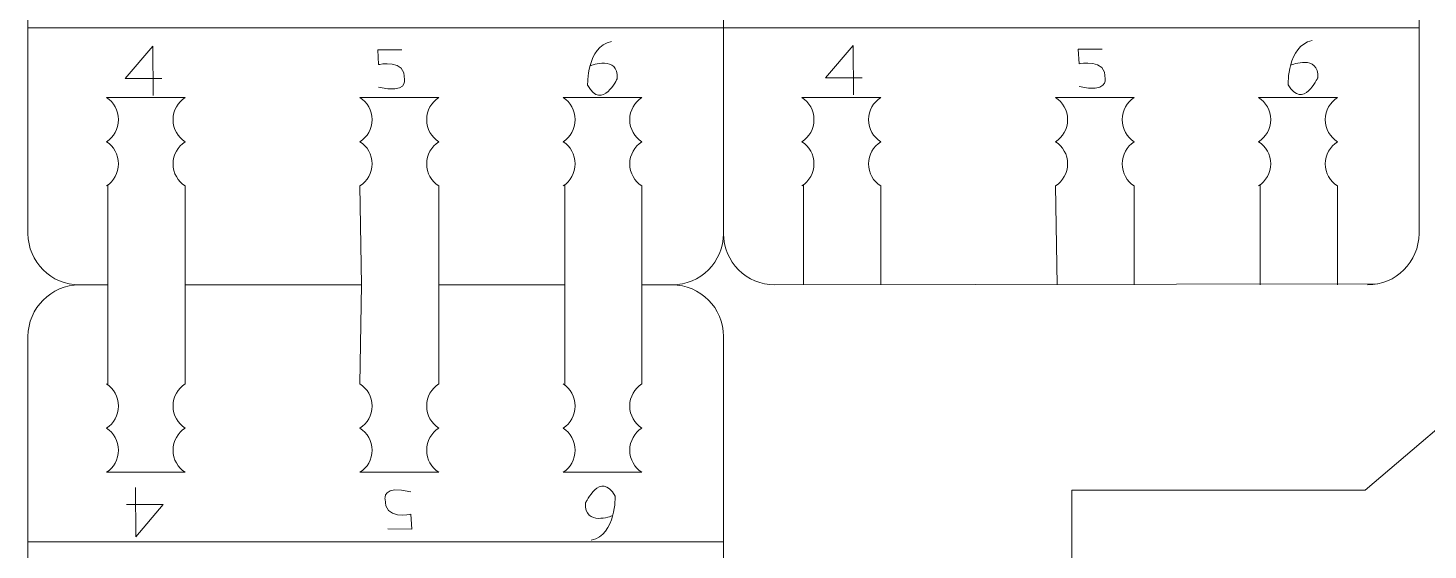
# Model space of a CAD drawing. Header units: centimetres. Extents: x -25 to 25, y -32.5 to 32.5.
# Drawn here: x -22.06 to -16.73, y 11.38 to 13.37 of the extents above; entities that cross this region are included whole.
import ezdxf

# ---------------------------------------------------------------- set-up
doc = ezdxf.new("R2010")
doc.units = ezdxf.units.CM
doc.header["$MEASUREMENT"] = 0
doc.layers.add('Capa 1', color=7, linetype='Continuous')

msp = doc.modelspace()

# ---------------------------------------------------------------- linework, layer by layer
at = {"layer": 'Capa 1', "color": 250, "lineweight": 9}
for points, knots in [([(-22.06083, 13.36926), (-22.06083, 13.82309), (-22.06083, 14.15244), (-22.06083, 14.15244), (-22.06083, 14.15244), (-22.06083, 14.26024), (-21.97263, 14.34844), (-21.86483, 14.34844), (-21.86483, 14.34844), (-21.86483, 14.34844), (-21.75623, 14.34844), (-21.75623, 14.34844), (-21.75623, 14.34844), (-21.75623, 14.34844), (-21.75623, 13.96697), (-21.75623, 13.96697)], [0, 0, 0, 0, 0.2, 0.2, 0.2, 0.2, 0.4, 0.4, 0.4, 0.4, 0.6, 0.6, 0.6, 0.6, 1, 1, 1, 1]), ([(-19.41172, 13.36926), (-19.41172, 13.82309), (-19.41172, 14.15244), (-19.41172, 14.15244), (-19.41172, 14.15244), (-19.41172, 14.26024), (-19.32352, 14.34844), (-19.21572, 14.34844), (-19.21572, 14.34844), (-19.21572, 14.34844), (-19.10712, 14.34844), (-19.10712, 14.34844), (-19.10712, 14.34844), (-19.10712, 14.34844), (-19.10712, 13.96697), (-19.10712, 13.96697)], [0, 0, 0, 0, 0.2, 0.2, 0.2, 0.2, 0.4, 0.4, 0.4, 0.4, 0.6, 0.6, 0.6, 0.6, 1, 1, 1, 1]), ([(-17.07363, 13.97131), (-17.07363, 13.97131), (-17.07363, 14.34844), (-17.07363, 14.34844), (-17.07363, 14.34844), (-17.07363, 14.34844), (-16.95861, 14.34844), (-16.95861, 14.34844), (-16.95861, 14.34844), (-16.85081, 14.34844), (-16.76261, 14.26024), (-16.76261, 14.15244), (-16.76261, 14.15244), (-16.76261, 14.15244), (-16.76261, 13.80079), (-16.76261, 13.36926)], [0, 0, 0, 0, 0.2, 0.2, 0.2, 0.2, 0.4, 0.4, 0.4, 0.4, 0.6, 0.6, 0.6, 0.6, 1, 1, 1, 1]), ([(-22.06083, 13.36926), (-22.06083, 12.91543), (-22.06083, 12.58608), (-22.06083, 12.58608), (-22.06083, 12.58608), (-22.06083, 12.47828), (-21.97263, 12.39008), (-21.86483, 12.39008)], [0, 0, 0, 0, 0.3333333, 0.3333333, 0.3333333, 0.3333333, 1, 1, 1, 1]), ([(-19.41172, 13.36926), (-19.41172, 12.91543), (-19.41172, 12.58608), (-19.41172, 12.58608), (-19.41172, 12.58608), (-19.41172, 12.47828), (-19.32352, 12.39008), (-19.21572, 12.39008)], [0, 0, 0, 0, 0.3333333, 0.3333333, 0.3333333, 0.3333333, 1, 1, 1, 1]), ([(-16.95861, 12.39008), (-16.85081, 12.39008), (-16.76261, 12.47828), (-16.76261, 12.58608), (-16.76261, 12.58608), (-16.76261, 12.58608), (-16.76261, 12.93773), (-16.76261, 13.36926)], [0, 0, 0, 0, 0.3333333, 0.3333333, 0.3333333, 0.3333333, 1, 1, 1, 1]), ([(-21.76224, 12.93581), (-21.73454, 12.95359), (-21.71618, 12.98467), (-21.71618, 13.02003), (-21.71618, 13.02003), (-21.71618, 13.05539), (-21.73454, 13.08647), (-21.76224, 13.10425)], [0, 0, 0, 0, 0.3333333, 0.3333333, 0.3333333, 0.3333333, 1, 1, 1, 1]), ([(-21.46223, 12.93565), (-21.48993, 12.95343), (-21.50829, 12.98451), (-21.50829, 13.01987), (-21.50829, 13.01987), (-21.50829, 13.05523), (-21.48993, 13.08631), (-21.46223, 13.10409)], [0, 0, 0, 0, 0.3333333, 0.3333333, 0.3333333, 0.3333333, 1, 1, 1, 1]), ([(-20.79631, 12.93581), (-20.76861, 12.95359), (-20.75025, 12.98467), (-20.75025, 13.02003), (-20.75025, 13.02003), (-20.75025, 13.05539), (-20.76861, 13.08647), (-20.79631, 13.10425)], [0, 0, 0, 0, 0.3333333, 0.3333333, 0.3333333, 0.3333333, 1, 1, 1, 1]), ([(-20.4963, 12.93565), (-20.524, 12.95343), (-20.54236, 12.98451), (-20.54236, 13.01987), (-20.54236, 13.01987), (-20.54236, 13.05523), (-20.524, 13.08631), (-20.4963, 13.10409)], [0, 0, 0, 0, 0.3333333, 0.3333333, 0.3333333, 0.3333333, 1, 1, 1, 1]), ([(-20.02275, 12.93581), (-19.99505, 12.95359), (-19.97669, 12.98467), (-19.97669, 13.02003), (-19.97669, 13.02003), (-19.97669, 13.05539), (-19.99505, 13.08647), (-20.02275, 13.10425)], [0, 0, 0, 0, 0.3333333, 0.3333333, 0.3333333, 0.3333333, 1, 1, 1, 1]), ([(-19.72274, 12.93565), (-19.75044, 12.95343), (-19.7688, 12.98451), (-19.7688, 13.01987), (-19.7688, 13.01987), (-19.7688, 13.05523), (-19.75044, 13.08631), (-19.72274, 13.10409)], [0, 0, 0, 0, 0.3333333, 0.3333333, 0.3333333, 0.3333333, 1, 1, 1, 1]), ([(-19.11313, 12.93581), (-19.08543, 12.95359), (-19.06707, 12.98467), (-19.06707, 13.02003), (-19.06707, 13.02003), (-19.06707, 13.05539), (-19.08543, 13.08647), (-19.11313, 13.10425)], [0, 0, 0, 0, 0.3333333, 0.3333333, 0.3333333, 0.3333333, 1, 1, 1, 1]), ([(-18.81312, 12.93565), (-18.84082, 12.95343), (-18.85918, 12.98451), (-18.85918, 13.01987), (-18.85918, 13.01987), (-18.85918, 13.05523), (-18.84082, 13.08631), (-18.81312, 13.10409)], [0, 0, 0, 0, 0.3333333, 0.3333333, 0.3333333, 0.3333333, 1, 1, 1, 1]), ([(-18.1472, 12.93581), (-18.1195, 12.95359), (-18.10114, 12.98467), (-18.10114, 13.02003), (-18.10114, 13.02003), (-18.10114, 13.05539), (-18.1195, 13.08647), (-18.1472, 13.10425)], [0, 0, 0, 0, 0.3333333, 0.3333333, 0.3333333, 0.3333333, 1, 1, 1, 1]), ([(-17.84719, 12.93565), (-17.87489, 12.95343), (-17.89325, 12.98451), (-17.89325, 13.01987), (-17.89325, 13.01987), (-17.89325, 13.05523), (-17.87489, 13.08631), (-17.84719, 13.10409)], [0, 0, 0, 0, 0.3333333, 0.3333333, 0.3333333, 0.3333333, 1, 1, 1, 1]), ([(-17.37364, 12.93581), (-17.34594, 12.95359), (-17.32758, 12.98467), (-17.32758, 13.02003), (-17.32758, 13.02003), (-17.32758, 13.05539), (-17.34594, 13.08647), (-17.37364, 13.10425)], [0, 0, 0, 0, 0.3333333, 0.3333333, 0.3333333, 0.3333333, 1, 1, 1, 1]), ([(-17.07363, 12.93565), (-17.10133, 12.95343), (-17.11969, 12.98451), (-17.11969, 13.01987), (-17.11969, 13.01987), (-17.11969, 13.05523), (-17.10133, 13.08631), (-17.07363, 13.10409)], [0, 0, 0, 0, 0.3333333, 0.3333333, 0.3333333, 0.3333333, 1, 1, 1, 1]), ([(-21.76224, 12.76737), (-21.73454, 12.78515), (-21.71618, 12.81623), (-21.71618, 12.85159), (-21.71618, 12.85159), (-21.71618, 12.88695), (-21.73454, 12.91803), (-21.76224, 12.93581)], [0, 0, 0, 0, 0.3333333, 0.3333333, 0.3333333, 0.3333333, 1, 1, 1, 1]), ([(-21.46223, 12.76721), (-21.48993, 12.78499), (-21.50829, 12.81607), (-21.50829, 12.85143), (-21.50829, 12.85143), (-21.50829, 12.88679), (-21.48993, 12.91787), (-21.46223, 12.93565)], [0, 0, 0, 0, 0.3333333, 0.3333333, 0.3333333, 0.3333333, 1, 1, 1, 1]), ([(-20.79631, 12.76737), (-20.76861, 12.78515), (-20.75025, 12.81623), (-20.75025, 12.85159), (-20.75025, 12.85159), (-20.75025, 12.88695), (-20.76861, 12.91803), (-20.79631, 12.93581)], [0, 0, 0, 0, 0.3333333, 0.3333333, 0.3333333, 0.3333333, 1, 1, 1, 1]), ([(-20.4963, 12.76721), (-20.524, 12.78499), (-20.54236, 12.81607), (-20.54236, 12.85143), (-20.54236, 12.85143), (-20.54236, 12.88679), (-20.524, 12.91787), (-20.4963, 12.93565)], [0, 0, 0, 0, 0.3333333, 0.3333333, 0.3333333, 0.3333333, 1, 1, 1, 1]), ([(-20.02275, 12.76737), (-19.99505, 12.78515), (-19.97669, 12.81623), (-19.97669, 12.85159), (-19.97669, 12.85159), (-19.97669, 12.88695), (-19.99505, 12.91803), (-20.02275, 12.93581)], [0, 0, 0, 0, 0.3333333, 0.3333333, 0.3333333, 0.3333333, 1, 1, 1, 1]), ([(-19.72274, 12.76721), (-19.75044, 12.78499), (-19.7688, 12.81607), (-19.7688, 12.85143), (-19.7688, 12.85143), (-19.7688, 12.88679), (-19.75044, 12.91787), (-19.72274, 12.93565)], [0, 0, 0, 0, 0.3333333, 0.3333333, 0.3333333, 0.3333333, 1, 1, 1, 1]), ([(-19.11313, 12.76737), (-19.08543, 12.78515), (-19.06707, 12.81623), (-19.06707, 12.85159), (-19.06707, 12.85159), (-19.06707, 12.88695), (-19.08543, 12.91803), (-19.11313, 12.93581)], [0, 0, 0, 0, 0.3333333, 0.3333333, 0.3333333, 0.3333333, 1, 1, 1, 1]), ([(-18.81312, 12.76721), (-18.84082, 12.78499), (-18.85918, 12.81607), (-18.85918, 12.85143), (-18.85918, 12.85143), (-18.85918, 12.88679), (-18.84082, 12.91787), (-18.81312, 12.93565)], [0, 0, 0, 0, 0.3333333, 0.3333333, 0.3333333, 0.3333333, 1, 1, 1, 1]), ([(-18.1472, 12.76737), (-18.1195, 12.78515), (-18.10114, 12.81623), (-18.10114, 12.85159), (-18.10114, 12.85159), (-18.10114, 12.88695), (-18.1195, 12.91803), (-18.1472, 12.93581)], [0, 0, 0, 0, 0.3333333, 0.3333333, 0.3333333, 0.3333333, 1, 1, 1, 1]), ([(-17.84719, 12.76721), (-17.87489, 12.78499), (-17.89325, 12.81607), (-17.89325, 12.85143), (-17.89325, 12.85143), (-17.89325, 12.88679), (-17.87489, 12.91787), (-17.84719, 12.93565)], [0, 0, 0, 0, 0.3333333, 0.3333333, 0.3333333, 0.3333333, 1, 1, 1, 1]), ([(-17.37364, 12.76737), (-17.34594, 12.78515), (-17.32758, 12.81623), (-17.32758, 12.85159), (-17.32758, 12.85159), (-17.32758, 12.88695), (-17.34594, 12.91803), (-17.37364, 12.93581)], [0, 0, 0, 0, 0.3333333, 0.3333333, 0.3333333, 0.3333333, 1, 1, 1, 1]), ([(-17.07363, 12.76721), (-17.10133, 12.78499), (-17.11969, 12.81607), (-17.11969, 12.85143), (-17.11969, 12.85143), (-17.11969, 12.88679), (-17.10133, 12.91787), (-17.07363, 12.93565)], [0, 0, 0, 0, 0.3333333, 0.3333333, 0.3333333, 0.3333333, 1, 1, 1, 1]), ([(-22.06083, 11.4109), (-22.06083, 11.86473), (-22.06083, 12.19408), (-22.06083, 12.19408), (-22.06083, 12.19408), (-22.06083, 12.30188), (-21.97263, 12.39008), (-21.86483, 12.39008), (-21.86483, 12.39008), (-21.86483, 12.39008), (-21.75623, 12.39008), (-21.75623, 12.39008), (-21.75623, 12.39008), (-21.75623, 12.39008), (-21.75623, 12.00861), (-21.75623, 12.00861)], [0, 0, 0, 0, 0.2, 0.2, 0.2, 0.2, 0.4, 0.4, 0.4, 0.4, 0.6, 0.6, 0.6, 0.6, 1, 1, 1, 1]), ([(-21.46223, 12.01295), (-21.46223, 12.01295), (-21.46223, 12.39008), (-21.46223, 12.39008), (-21.46223, 12.39008), (-21.46223, 12.39008), (-20.7903, 12.39008), (-20.7903, 12.39008), (-20.7903, 12.39008), (-20.7903, 12.39008), (-20.79631, 12.01279), (-20.79631, 12.01279)], [0, 0, 0, 0, 0.25, 0.25, 0.25, 0.25, 0.5, 0.5, 0.5, 0.5, 1, 1, 1, 1]), ([(-20.4963, 12.01295), (-20.4963, 12.01295), (-20.4963, 12.39008), (-20.4963, 12.39008), (-20.4963, 12.39008), (-20.4963, 12.39008), (-20.01674, 12.39008), (-20.01674, 12.39008), (-20.01674, 12.39008), (-20.01674, 12.39008), (-20.01674, 12.00861), (-20.01674, 12.00861)], [0, 0, 0, 0, 0.25, 0.25, 0.25, 0.25, 0.5, 0.5, 0.5, 0.5, 1, 1, 1, 1]), ([(-19.72274, 12.01295), (-19.72274, 12.01295), (-19.72274, 12.39008), (-19.72274, 12.39008), (-19.72274, 12.39008), (-19.72274, 12.39008), (-19.60772, 12.39008), (-19.60772, 12.39008), (-19.60772, 12.39008), (-19.49992, 12.39008), (-19.41172, 12.30188), (-19.41172, 12.19408)], [0, 0, 0, 0, 0.25, 0.25, 0.25, 0.25, 0.5, 0.5, 0.5, 0.5, 1, 1, 1, 1]), ([(-21.76224, 12.01279), (-21.73454, 11.99501), (-21.71618, 11.96393), (-21.71618, 11.92857), (-21.71618, 11.92857), (-21.71618, 11.89321), (-21.73454, 11.86213), (-21.76224, 11.84435)], [0, 0, 0, 0, 0.3333333, 0.3333333, 0.3333333, 0.3333333, 1, 1, 1, 1]), ([(-21.46223, 12.01295), (-21.48993, 11.99517), (-21.50829, 11.96409), (-21.50829, 11.92873), (-21.50829, 11.92873), (-21.50829, 11.89337), (-21.48993, 11.86229), (-21.46223, 11.84451)], [0, 0, 0, 0, 0.3333333, 0.3333333, 0.3333333, 0.3333333, 1, 1, 1, 1]), ([(-20.79631, 12.01279), (-20.76861, 11.99501), (-20.75025, 11.96393), (-20.75025, 11.92857), (-20.75025, 11.92857), (-20.75025, 11.89321), (-20.76861, 11.86213), (-20.79631, 11.84435)], [0, 0, 0, 0, 0.3333333, 0.3333333, 0.3333333, 0.3333333, 1, 1, 1, 1]), ([(-20.4963, 12.01295), (-20.524, 11.99517), (-20.54236, 11.96409), (-20.54236, 11.92873), (-20.54236, 11.92873), (-20.54236, 11.89337), (-20.524, 11.86229), (-20.4963, 11.84451)], [0, 0, 0, 0, 0.3333333, 0.3333333, 0.3333333, 0.3333333, 1, 1, 1, 1]), ([(-20.02275, 12.01279), (-19.99505, 11.99501), (-19.97669, 11.96393), (-19.97669, 11.92857), (-19.97669, 11.92857), (-19.97669, 11.89321), (-19.99505, 11.86213), (-20.02275, 11.84435)], [0, 0, 0, 0, 0.3333333, 0.3333333, 0.3333333, 0.3333333, 1, 1, 1, 1]), ([(-19.72274, 12.01295), (-19.75044, 11.99517), (-19.7688, 11.96409), (-19.7688, 11.92873), (-19.7688, 11.92873), (-19.7688, 11.89337), (-19.75044, 11.86229), (-19.72274, 11.84451)], [0, 0, 0, 0, 0.3333333, 0.3333333, 0.3333333, 0.3333333, 1, 1, 1, 1]), ([(-16.48114, 12.0223), (-16.48114, 12.0223), (-16.96757, 11.60767), (-16.96757, 11.60767), (-16.96757, 11.60767), (-16.96757, 11.60767), (-18.08516, 11.60767), (-18.08516, 11.60767), (-18.08516, 11.60767), (-18.08516, 11.60767), (-18.08516, 10.9565), (-18.08516, 10.9565), (-18.08516, 10.9565), (-17.80002, 10.9565), (-17.96033, 10.9565), (-17.77916, 10.9565), (-17.77916, 10.9565), (-17.77916, 10.9565), (-17.77916, 10.31861), (-17.77916, 10.31861), (-17.77916, 10.31861), (-17.97249, 10.31861), (-17.88669, 10.31861), (-18.08516, 10.31861), (-18.08516, 10.31861), (-18.08516, 10.31861), (-18.08516, 8.52092), (-18.08516, 8.52092), (-18.08516, 8.52092), (-18.08516, 8.52092), (-18.88125, 8.52092), (-18.88125, 8.52092), (-18.88125, 8.52092), (-18.88125, 8.52092), (-18.8979, 8.51983), (-18.8979, 8.51983), (-18.8979, 8.51983), (-18.8979, 8.51983), (-18.91427, 8.51657), (-18.91427, 8.51657), (-18.91427, 8.51657), (-18.91427, 8.51657), (-18.93008, 8.51121), (-18.93008, 8.51121), (-18.93008, 8.51121), (-18.93008, 8.51121), (-18.94504, 8.50383), (-18.94504, 8.50383), (-18.94504, 8.50383), (-18.94504, 8.50383), (-18.95891, 8.49456), (-18.95891, 8.49456), (-18.95891, 8.49456), (-18.95891, 8.49456), (-18.97147, 8.48356), (-18.97147, 8.48356), (-18.97147, 8.48356), (-18.97147, 8.48356), (-18.98246, 8.47101), (-18.98246, 8.47101), (-18.98246, 8.47101), (-18.98246, 8.47101), (-18.99173, 8.45714), (-18.99173, 8.45714), (-18.99173, 8.45714), (-18.99173, 8.45714), (-18.99912, 8.44217), (-18.99912, 8.44217), (-18.99912, 8.44217), (-18.99912, 8.44217), (-19.00448, 8.42637), (-19.00448, 8.42637), (-19.00448, 8.42637), (-19.00448, 8.42637), (-19.00774, 8.40999), (-19.00774, 8.40999), (-19.00774, 8.40999), (-19.00774, 8.40999), (-19.00883, 8.39335), (-19.00883, 8.39335), (-19.00883, 8.39335), (-19.00883, 8.39335), (-19.00883, 7.24514), (-19.00883, 7.24514), (-19.00883, 7.24514), (-19.00883, 7.24514), (-19.18961, 7.24514), (-19.18961, 7.24514), (-19.18961, 7.24514), (-19.18961, 7.24514), (-19.20627, 7.24405), (-19.20627, 7.24405), (-19.20627, 7.24405), (-19.20627, 7.24405), (-19.22264, 7.2408), (-19.22264, 7.2408), (-19.22264, 7.2408), (-19.22264, 7.2408), (-19.23844, 7.23543), (-19.23844, 7.23543), (-19.23844, 7.23543), (-19.23844, 7.23543), (-19.2534, 7.22805), (-19.2534, 7.22805), (-19.2534, 7.22805), (-19.2534, 7.22805), (-19.26729, 7.21878), (-19.26729, 7.21878), (-19.26729, 7.21878), (-19.26729, 7.21878), (-19.27983, 7.20777), (-19.27983, 7.20777), (-19.27983, 7.20777), (-19.27983, 7.20777), (-19.29083, 7.19523), (-19.29083, 7.19523), (-19.29083, 7.19523), (-19.29083, 7.19523), (-19.3001, 7.18135), (-19.3001, 7.18135), (-19.3001, 7.18135), (-19.3001, 7.18135), (-19.30749, 7.16639), (-19.30749, 7.16639), (-19.30749, 7.16639), (-19.30749, 7.16639), (-19.31285, 7.15058), (-19.31285, 7.15058), (-19.31285, 7.15058), (-19.31285, 7.15058), (-19.3161, 7.13422), (-19.3161, 7.13422), (-19.3161, 7.13422), (-19.3161, 7.13422), (-19.3172, 7.11756), (-19.3172, 7.11756), (-19.3172, 7.11756), (-19.3172, 7.11756), (-19.3172, 6.2823), (-19.3172, 6.2823), (-19.3172, 6.2823), (-19.3172, 6.2823), (-18.17645, 5.78692), (-18.17645, 5.78692), (-18.17645, 5.78692), (-18.17645, 5.78692), (-16.79105, 5.78692), (-16.79105, 5.78692), (-16.79105, 5.78692), (-16.79105, 5.78692), (-16.79105, 6.60726), (-16.79105, 6.60726), (-16.79105, 6.60726), (-16.79105, 6.60726), (-16.48505, 6.60726), (-16.48505, 6.60726), (-16.48505, 6.60726), (-16.48505, 6.60726), (-16.48505, 5.78692), (-16.48505, 5.78692), (-16.48505, 5.78692), (-16.48505, 5.78692), (-13.56152, 5.78692), (-13.56152, 5.78692), (-13.56152, 5.78692), (-13.56152, 5.78692), (-13.56152, 6.60726), (-13.56152, 6.60726), (-13.56152, 6.60726), (-13.56152, 6.60726), (-13.25552, 6.60726), (-13.25552, 6.60726), (-13.25552, 6.60726), (-13.25552, 6.60726), (-13.25552, 5.78692), (-13.25552, 5.78692), (-13.25552, 5.78692), (-13.25552, 5.78692), (-11.8861, 5.78692), (-11.8861, 5.78692), (-11.8861, 5.78692), (-11.8861, 5.78692), (-10.72973, 6.2823), (-10.72973, 6.2823), (-10.72973, 6.2823), (-10.72973, 6.2823), (-10.72943, 7.11756), (-10.72943, 7.11756), (-10.72943, 7.11756), (-10.72943, 7.11756), (-10.7283, 7.13493), (-10.7283, 7.13493), (-10.7283, 7.13493), (-10.7283, 7.13493), (-10.72986, 7.15227), (-10.72986, 7.15227), (-10.72986, 7.15227), (-10.72986, 7.15227), (-10.73406, 7.16916), (-10.73406, 7.16916), (-10.73406, 7.16916), (-10.73406, 7.16916), (-10.74082, 7.18521), (-10.74082, 7.18521), (-10.74082, 7.18521), (-10.74082, 7.18521), (-10.74997, 7.20002), (-10.74997, 7.20002), (-10.74997, 7.20002), (-10.74997, 7.20002), (-10.76129, 7.21325), (-10.76129, 7.21325), (-10.76129, 7.21325), (-10.76129, 7.21325), (-10.77451, 7.22457), (-10.77451, 7.22457), (-10.77451, 7.22457), (-10.77451, 7.22457), (-10.78932, 7.23373), (-10.78932, 7.23373), (-10.78932, 7.23373), (-10.78932, 7.23373), (-10.80536, 7.24049), (-10.80536, 7.24049), (-10.80536, 7.24049), (-10.80536, 7.24049), (-10.82225, 7.24471), (-10.82225, 7.24471), (-10.82225, 7.24471), (-10.82225, 7.24471), (-10.83959, 7.24627), (-10.83959, 7.24627), (-10.83959, 7.24627), (-10.83959, 7.24627), (-10.85696, 7.24514), (-10.85696, 7.24514), (-10.85696, 7.24514), (-10.85696, 7.24514), (-11.03775, 7.24514), (-11.03775, 7.24514), (-11.03775, 7.24514), (-11.03775, 7.24514), (-11.03775, 8.39335), (-11.03775, 8.39335), (-11.03775, 8.39335), (-11.03775, 8.39335), (-11.03885, 8.40999), (-11.03885, 8.40999), (-11.03885, 8.40999), (-11.03885, 8.40999), (-11.0421, 8.42637), (-11.0421, 8.42637), (-11.0421, 8.42637), (-11.0421, 8.42637), (-11.04746, 8.44217), (-11.04746, 8.44217), (-11.04746, 8.44217), (-11.04746, 8.44217), (-11.05484, 8.45714), (-11.05484, 8.45714), (-11.05484, 8.45714), (-11.05484, 8.45714), (-11.06411, 8.47101), (-11.06411, 8.47101), (-11.06411, 8.47101), (-11.06411, 8.47101), (-11.07512, 8.48356), (-11.07512, 8.48356), (-11.07512, 8.48356), (-11.07512, 8.48356), (-11.08766, 8.49456), (-11.08766, 8.49456), (-11.08766, 8.49456), (-11.08766, 8.49456), (-11.10153, 8.50383), (-11.10153, 8.50383), (-11.10153, 8.50383), (-11.10153, 8.50383), (-11.11651, 8.51121), (-11.11651, 8.51121), (-11.11651, 8.51121), (-11.11651, 8.51121), (-11.13231, 8.51657), (-11.13231, 8.51657), (-11.13231, 8.51657), (-11.13231, 8.51657), (-11.14868, 8.51983), (-11.14868, 8.51983), (-11.14868, 8.51983), (-11.14868, 8.51983), (-11.16533, 8.52092), (-11.16533, 8.52092), (-11.16533, 8.52092), (-11.16533, 8.52092), (-11.96142, 8.52092), (-11.96142, 8.52092), (-11.96142, 8.52092), (-11.96142, 8.52092), (-11.96142, 10.31861), (-11.96142, 10.31861), (-11.96142, 10.31861), (-12.24658, 10.31861), (-12.11442, 10.31861), (-12.26742, 10.31861), (-12.26742, 10.31861), (-12.26742, 10.31861), (-12.26742, 10.9565), (-12.26742, 10.9565), (-12.26742, 10.9565), (-12.13343, 10.9565), (-12.24657, 10.9565), (-11.96142, 10.9565), (-11.96142, 10.9565), (-11.96142, 10.9565), (-11.96142, 11.60767), (-11.96142, 11.60767), (-11.96142, 11.60767), (-11.96142, 11.60767), (-13.079, 11.60767), (-13.079, 11.60767), (-13.079, 11.60767), (-13.079, 11.60767), (-13.56545, 12.0223), (-13.56545, 12.0223)], [0, 0, 0, 0, 0.0121951, 0.0121951, 0.0121951, 0.0121951, 0.0243902, 0.0243902, 0.0243902, 0.0243902, 0.0365854, 0.0365854, 0.0365854, 0.0365854, 0.0487805, 0.0487805, 0.0487805, 0.0487805, 0.0609756, 0.0609756, 0.0609756, 0.0609756, 0.0731707, 0.0731707, 0.0731707, 0.0731707, 0.0853659, 0.0853659, 0.0853659, 0.0853659, 0.097561, 0.097561, 0.097561, 0.097561, 0.1097561, 0.1097561, 0.1097561, 0.1097561, 0.1219512, 0.1219512, 0.1219512, 0.1219512, 0.1341463, 0.1341463, 0.1341463, 0.1341463, 0.1463415, 0.1463415, 0.1463415, 0.1463415, 0.1585366, 0.1585366, 0.1585366, 0.1585366, 0.1707317, 0.1707317, 0.1707317, 0.1707317, 0.1829268, 0.1829268, 0.1829268, 0.1829268, 0.195122, 0.195122, 0.195122, 0.195122, 0.2073171, 0.2073171, 0.2073171, 0.2073171, 0.2195122, 0.2195122, 0.2195122, 0.2195122, 0.2317073, 0.2317073, 0.2317073, 0.2317073, 0.2439024, 0.2439024, 0.2439024, 0.2439024, 0.2560976, 0.2560976, 0.2560976, 0.2560976, 0.2682927, 0.2682927, 0.2682927, 0.2682927, 0.2804878, 0.2804878, 0.2804878, 0.2804878, 0.2926829, 0.2926829, 0.2926829, 0.2926829, 0.304878, 0.304878, 0.304878, 0.304878, 0.3170732, 0.3170732, 0.3170732, 0.3170732, 0.3292683, 0.3292683, 0.3292683, 0.3292683, 0.3414634, 0.3414634, 0.3414634, 0.3414634, 0.3536585, 0.3536585, 0.3536585, 0.3536585, 0.3658537, 0.3658537, 0.3658537, 0.3658537, 0.3780488, 0.3780488, 0.3780488, 0.3780488, 0.3902439, 0.3902439, 0.3902439, 0.3902439, 0.402439, 0.402439, 0.402439, 0.402439, 0.4146341, 0.4146341, 0.4146341, 0.4146341, 0.4268293, 0.4268293, 0.4268293, 0.4268293, 0.4390244, 0.4390244, 0.4390244, 0.4390244, 0.4512195, 0.4512195, 0.4512195, 0.4512195, 0.4634146, 0.4634146, 0.4634146, 0.4634146, 0.4756098, 0.4756098, 0.4756098, 0.4756098, 0.4878049, 0.4878049, 0.4878049, 0.4878049, 0.5, 0.5, 0.5, 0.5, 0.5121951, 0.5121951, 0.5121951, 0.5121951, 0.5243902, 0.5243902, 0.5243902, 0.5243902, 0.5365854, 0.5365854, 0.5365854, 0.5365854, 0.5487805, 0.5487805, 0.5487805, 0.5487805, 0.5609756, 0.5609756, 0.5609756, 0.5609756, 0.5731707, 0.5731707, 0.5731707, 0.5731707, 0.5853659, 0.5853659, 0.5853659, 0.5853659, 0.597561, 0.597561, 0.597561, 0.597561, 0.6097561, 0.6097561, 0.6097561, 0.6097561, 0.6219512, 0.6219512, 0.6219512, 0.6219512, 0.6341463, 0.6341463, 0.6341463, 0.6341463, 0.6463415, 0.6463415, 0.6463415, 0.6463415, 0.6585366, 0.6585366, 0.6585366, 0.6585366, 0.6707317, 0.6707317, 0.6707317, 0.6707317, 0.6829268, 0.6829268, 0.6829268, 0.6829268, 0.695122, 0.695122, 0.695122, 0.695122, 0.7073171, 0.7073171, 0.7073171, 0.7073171, 0.7195122, 0.7195122, 0.7195122, 0.7195122, 0.7317073, 0.7317073, 0.7317073, 0.7317073, 0.7439024, 0.7439024, 0.7439024, 0.7439024, 0.7560976, 0.7560976, 0.7560976, 0.7560976, 0.7682927, 0.7682927, 0.7682927, 0.7682927, 0.7804878, 0.7804878, 0.7804878, 0.7804878, 0.7926829, 0.7926829, 0.7926829, 0.7926829, 0.804878, 0.804878, 0.804878, 0.804878, 0.8170732, 0.8170732, 0.8170732, 0.8170732, 0.8292683, 0.8292683, 0.8292683, 0.8292683, 0.8414634, 0.8414634, 0.8414634, 0.8414634, 0.8536585, 0.8536585, 0.8536585, 0.8536585, 0.8658537, 0.8658537, 0.8658537, 0.8658537, 0.8780488, 0.8780488, 0.8780488, 0.8780488, 0.8902439, 0.8902439, 0.8902439, 0.8902439, 0.902439, 0.902439, 0.902439, 0.902439, 0.9146341, 0.9146341, 0.9146341, 0.9146341, 0.9268293, 0.9268293, 0.9268293, 0.9268293, 0.9390244, 0.9390244, 0.9390244, 0.9390244, 0.9512195, 0.9512195, 0.9512195, 0.9512195, 0.9634146, 0.9634146, 0.9634146, 0.9634146, 0.9756098, 0.9756098, 0.9756098, 0.9756098, 1, 1, 1, 1]), ([(-21.76224, 11.84435), (-21.73454, 11.82657), (-21.71618, 11.79549), (-21.71618, 11.76013), (-21.71618, 11.76013), (-21.71618, 11.72477), (-21.73454, 11.69369), (-21.76224, 11.67591)], [0, 0, 0, 0, 0.3333333, 0.3333333, 0.3333333, 0.3333333, 1, 1, 1, 1]), ([(-21.46223, 11.84451), (-21.48993, 11.82673), (-21.50829, 11.79565), (-21.50829, 11.76029), (-21.50829, 11.76029), (-21.50829, 11.72493), (-21.48993, 11.69385), (-21.46223, 11.67607)], [0, 0, 0, 0, 0.3333333, 0.3333333, 0.3333333, 0.3333333, 1, 1, 1, 1]), ([(-20.79631, 11.84435), (-20.76861, 11.82657), (-20.75025, 11.79549), (-20.75025, 11.76013), (-20.75025, 11.76013), (-20.75025, 11.72477), (-20.76861, 11.69369), (-20.79631, 11.67591)], [0, 0, 0, 0, 0.3333333, 0.3333333, 0.3333333, 0.3333333, 1, 1, 1, 1]), ([(-20.4963, 11.84451), (-20.524, 11.82673), (-20.54236, 11.79565), (-20.54236, 11.76029), (-20.54236, 11.76029), (-20.54236, 11.72493), (-20.524, 11.69385), (-20.4963, 11.67607)], [0, 0, 0, 0, 0.3333333, 0.3333333, 0.3333333, 0.3333333, 1, 1, 1, 1]), ([(-20.02275, 11.84435), (-19.99505, 11.82657), (-19.97669, 11.79549), (-19.97669, 11.76013), (-19.97669, 11.76013), (-19.97669, 11.72477), (-19.99505, 11.69369), (-20.02275, 11.67591)], [0, 0, 0, 0, 0.3333333, 0.3333333, 0.3333333, 0.3333333, 1, 1, 1, 1]), ([(-19.72274, 11.84451), (-19.75044, 11.82673), (-19.7688, 11.79565), (-19.7688, 11.76029), (-19.7688, 11.76029), (-19.7688, 11.72493), (-19.75044, 11.69385), (-19.72274, 11.67607)], [0, 0, 0, 0, 0.3333333, 0.3333333, 0.3333333, 0.3333333, 1, 1, 1, 1]), ([(-22.06083, 11.4109), (-22.06083, 10.95707), (-22.06083, 10.62772), (-22.06083, 10.62772), (-22.06083, 10.62772), (-22.06083, 10.51992), (-21.97263, 10.43172), (-21.86483, 10.43172), (-21.86483, 10.43172), (-21.86483, 10.43172), (-21.75623, 10.43172), (-21.75623, 10.43172), (-21.75623, 10.43172), (-21.75623, 10.43172), (-21.75623, 10.81319), (-21.75623, 10.81319)], [0, 0, 0, 0, 0.2, 0.2, 0.2, 0.2, 0.4, 0.4, 0.4, 0.4, 0.6, 0.6, 0.6, 0.6, 1, 1, 1, 1])]:
    msp.add_open_spline(points, degree=3, knots=knots, dxfattribs=at)
for points in [[(-22.06083, 13.36926), (-22.06083, 13.36926), (-19.41172, 13.36926), (-19.41172, 13.36926)], [(-19.41172, 13.36926), (-19.41172, 13.36926), (-16.76261, 13.36926), (-16.76261, 13.36926)], [(-21.76224, 13.10425), (-21.76224, 13.10425), (-21.46223, 13.10409), (-21.46223, 13.10409)], [(-20.79631, 13.10425), (-20.79631, 13.10425), (-20.4963, 13.10409), (-20.4963, 13.10409)], [(-20.02275, 13.10425), (-20.02275, 13.10425), (-19.72274, 13.10409), (-19.72274, 13.10409)], [(-19.11313, 13.10425), (-19.11313, 13.10425), (-18.81312, 13.10409), (-18.81312, 13.10409)], [(-18.1472, 13.10425), (-18.1472, 13.10425), (-17.84719, 13.10409), (-17.84719, 13.10409)], [(-17.37364, 13.10425), (-17.37364, 13.10425), (-17.07363, 13.10409), (-17.07363, 13.10409)], [(-21.75623, 12.39008), (-21.75623, 12.39008), (-21.75623, 12.77155), (-21.75623, 12.77155)], [(-21.46223, 12.76721), (-21.46223, 12.76721), (-21.46223, 12.39008), (-21.46223, 12.39008)], [(-20.7903, 12.39008), (-20.7903, 12.39008), (-20.79631, 12.76737), (-20.79631, 12.76737)], [(-20.4963, 12.76721), (-20.4963, 12.76721), (-20.4963, 12.39008), (-20.4963, 12.39008)], [(-20.01674, 12.39008), (-20.01674, 12.39008), (-20.01674, 12.77155), (-20.01674, 12.77155)], [(-19.72274, 12.76721), (-19.72274, 12.76721), (-19.72274, 12.39008), (-19.72274, 12.39008)], [(-19.10712, 12.39008), (-19.10712, 12.39008), (-19.10712, 12.77155), (-19.10712, 12.77155)], [(-18.81312, 12.76721), (-18.81312, 12.76721), (-18.81312, 12.39008), (-18.81312, 12.39008)], [(-18.14119, 12.39008), (-18.14119, 12.39008), (-18.1472, 12.76737), (-18.1472, 12.76737)], [(-17.84719, 12.76721), (-17.84719, 12.76721), (-17.84719, 12.39008), (-17.84719, 12.39008)], [(-17.36763, 12.39008), (-17.36763, 12.39008), (-17.36763, 12.77155), (-17.36763, 12.77155)], [(-17.07363, 12.76721), (-17.07363, 12.76721), (-17.07363, 12.39008), (-17.07363, 12.39008)], [(-19.60772, 12.39008), (-19.49992, 12.39008), (-19.41172, 12.47828), (-19.41172, 12.58608)], [(-19.21572, 12.39008), (-19.21572, 12.39008), (-16.92033, 12.39386), (-16.92033, 12.39386)], [(-19.41172, 12.19408), (-19.41172, 12.19408), (-19.41172, 10.62772), (-19.41172, 10.62772)], [(-21.76224, 11.67591), (-21.76224, 11.67591), (-21.46223, 11.67607), (-21.46223, 11.67607)], [(-20.79631, 11.67591), (-20.79631, 11.67591), (-20.4963, 11.67607), (-20.4963, 11.67607)], [(-20.02275, 11.67591), (-20.02275, 11.67591), (-19.72274, 11.67607), (-19.72274, 11.67607)], [(-22.06083, 11.4109), (-22.06083, 11.4109), (-19.41172, 11.4109), (-19.41172, 11.4109)]]:
    msp.add_open_spline(points, degree=3, dxfattribs=at)
at = {"layer": 'Capa 1', "color": 22, "lineweight": 9}
for points, knots in [([(-21.55124, 13.17651), (-21.55124, 13.17651), (-21.6909, 13.17651), (-21.6909, 13.17651), (-21.6909, 13.17651), (-21.6909, 13.17651), (-21.58585, 13.30012), (-21.58585, 13.30012), (-21.58585, 13.30012), (-21.58585, 13.30012), (-21.58464, 13.11221), (-21.58464, 13.11221)], [0, 0, 0, 0, 0.25, 0.25, 0.25, 0.25, 0.5, 0.5, 0.5, 0.5, 1, 1, 1, 1]), ([(-20.63744, 13.28543), (-20.63744, 13.28543), (-20.72891, 13.28598), (-20.72891, 13.28598), (-20.72891, 13.28598), (-20.72891, 13.28598), (-20.72562, 13.2296), (-20.72562, 13.2296)], [0, 0, 0, 0, 0.3333333, 0.3333333, 0.3333333, 0.3333333, 1, 1, 1, 1]), ([(-19.91734, 13.22576), (-19.91734, 13.22576), (-19.81142, 13.26712), (-19.81647, 13.17669), (-19.81647, 13.17669), (-19.81647, 13.17669), (-19.87276, 13.05248), (-19.92913, 13.15009), (-19.92913, 13.15009), (-19.92913, 13.15009), (-19.93417, 13.29806), (-19.83838, 13.31821)], [0, 0, 0, 0, 0.25, 0.25, 0.25, 0.25, 0.5, 0.5, 0.5, 0.5, 1, 1, 1, 1]), ([(-18.88305, 13.1794), (-18.88305, 13.1794), (-19.02271, 13.1794), (-19.02271, 13.1794), (-19.02271, 13.1794), (-19.02271, 13.1794), (-18.91766, 13.30301), (-18.91766, 13.30301), (-18.91766, 13.30301), (-18.91766, 13.30301), (-18.91645, 13.1151), (-18.91645, 13.1151)], [0, 0, 0, 0, 0.25, 0.25, 0.25, 0.25, 0.5, 0.5, 0.5, 0.5, 1, 1, 1, 1]), ([(-17.96925, 13.28832), (-17.96925, 13.28832), (-18.06072, 13.28887), (-18.06072, 13.28887), (-18.06072, 13.28887), (-18.06072, 13.28887), (-18.05743, 13.23249), (-18.05743, 13.23249)], [0, 0, 0, 0, 0.3333333, 0.3333333, 0.3333333, 0.3333333, 1, 1, 1, 1]), ([(-17.24915, 13.22865), (-17.24915, 13.22865), (-17.14323, 13.27001), (-17.14828, 13.17958), (-17.14828, 13.17958), (-17.14828, 13.17958), (-17.20457, 13.05537), (-17.26094, 13.15298), (-17.26094, 13.15298), (-17.26094, 13.15298), (-17.26598, 13.30095), (-17.17019, 13.3211)], [0, 0, 0, 0, 0.25, 0.25, 0.25, 0.25, 0.5, 0.5, 0.5, 0.5, 1, 1, 1, 1]), ([(-20.72562, 13.2296), (-20.72562, 13.2296), (-20.62053, 13.25366), (-20.62671, 13.17243), (-20.62671, 13.17243), (-20.62671, 13.17243), (-20.6156, 13.11674), (-20.72562, 13.14395)], [0, 0, 0, 0, 0.3333333, 0.3333333, 0.3333333, 0.3333333, 1, 1, 1, 1]), ([(-18.05743, 13.23249), (-18.05743, 13.23249), (-17.95234, 13.25655), (-17.95852, 13.17532), (-17.95852, 13.17532), (-17.95852, 13.17532), (-17.94741, 13.11963), (-18.05743, 13.14684)], [0, 0, 0, 0, 0.3333333, 0.3333333, 0.3333333, 0.3333333, 1, 1, 1, 1]), ([(-19.8363, 11.50995), (-19.8363, 11.50995), (-19.94222, 11.46859), (-19.93717, 11.55902), (-19.93717, 11.55902), (-19.93717, 11.55902), (-19.88088, 11.68323), (-19.82451, 11.58562), (-19.82451, 11.58562), (-19.82451, 11.58562), (-19.81947, 11.43765), (-19.91526, 11.4175)], [0, 0, 0, 0, 0.25, 0.25, 0.25, 0.25, 0.5, 0.5, 0.5, 0.5, 1, 1, 1, 1]), ([(-20.60209, 11.51627), (-20.60209, 11.51627), (-20.70718, 11.49221), (-20.701, 11.57344), (-20.701, 11.57344), (-20.701, 11.57344), (-20.71211, 11.62913), (-20.60209, 11.60192)], [0, 0, 0, 0, 0.3333333, 0.3333333, 0.3333333, 0.3333333, 1, 1, 1, 1]), ([(-21.68534, 11.55349), (-21.68534, 11.55349), (-21.54568, 11.55349), (-21.54568, 11.55349), (-21.54568, 11.55349), (-21.54568, 11.55349), (-21.65073, 11.42988), (-21.65073, 11.42988), (-21.65073, 11.42988), (-21.65073, 11.42988), (-21.65194, 11.61779), (-21.65194, 11.61779)], [0, 0, 0, 0, 0.25, 0.25, 0.25, 0.25, 0.5, 0.5, 0.5, 0.5, 1, 1, 1, 1]), ([(-20.69027, 11.46044), (-20.69027, 11.46044), (-20.5988, 11.45989), (-20.5988, 11.45989), (-20.5988, 11.45989), (-20.5988, 11.45989), (-20.60209, 11.51627), (-20.60209, 11.51627)], [0, 0, 0, 0, 0.3333333, 0.3333333, 0.3333333, 0.3333333, 1, 1, 1, 1])]:
    msp.add_open_spline(points, degree=3, knots=knots, dxfattribs=at)

doc.saveas('drawing.dxf')
